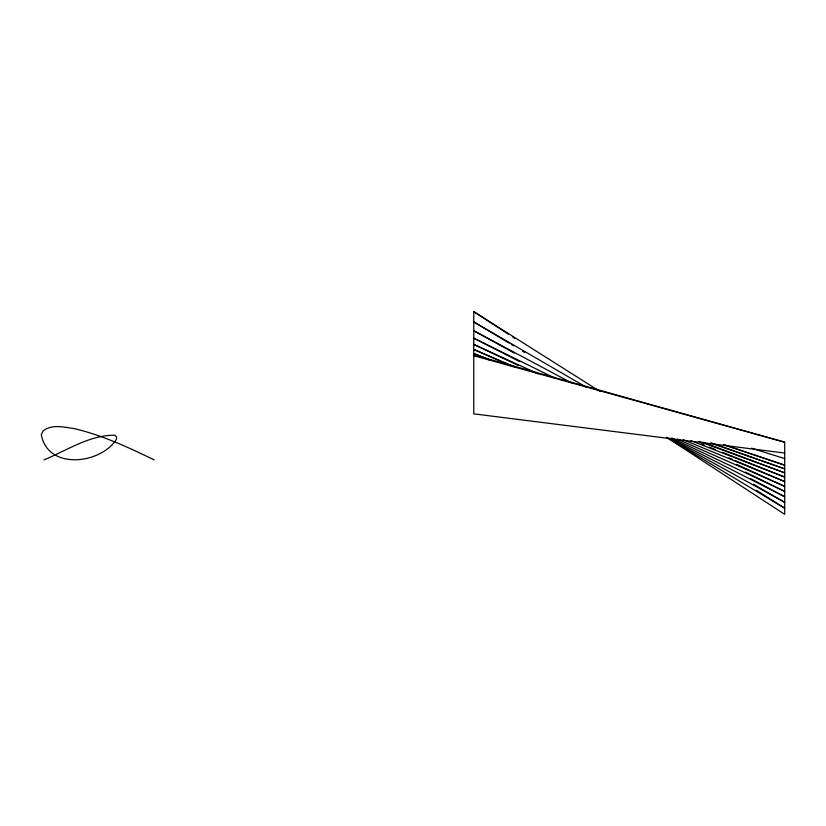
<?xml version="1.0" encoding="UTF-8"?>
<svg xmlns="http://www.w3.org/2000/svg" width="826" height="826" viewBox="0 0 826 826"><rect width="100%" height="100%" fill="white"/><g stroke="black" fill="none" stroke-linecap="round" stroke-linejoin="round"><path stroke-width="1.24" d="M44.026 459.845C66.772 450.552 89.425 435.003 114.721 435.23L116.621 436.882L116.404 439.442C100.194 464.326 47.908 470.304 41.3 434.806L42.952 431.131C51.429 423.862 63.716 427.176 73.679 428.498C101.856 435.003 128.206 447.362 154.132 459.845M784.7 453.03L473.763 413.847L473.763 311.65L599.872 391.369M473.763 355.696L784.7 442.189L784.7 514.35L668.1 438.338M473.763 354.86L784.7 442.189M751.515 448.208L784.7 458.616M723.731 444.76L784.7 465.183L723.731 444.595M710.608 442.984L784.7 468.869L711.826 443.066M698.796 441.321L784.7 472.833L702.75 442.178M691.063 440.774L784.7 477.067L722.513 452.349M491.697 360.611L473.763 353.487L489.25 359.868M700.985 443.799L704.578 445.224M709.358 447.124L715.337 449.499M683.432 439.855L784.7 481.579L734.851 460.402M515.3 367.116L473.763 349.47L512.626 366.579M728.924 457.872L732.486 459.39M677.516 439.174L784.7 486.359L736.596 464.398M538.294 373.868L473.763 344.401L518.016 365.329M671.734 438.007L784.7 491.408L745.403 472.038M554.68 378.06L473.763 338.185L519.657 361.592M669.958 438.234L784.7 496.736L750.658 478.564M571.355 382.83L473.763 330.72L514.319 353.105M668.657 438.296L784.7 502.332L753.498 484.232M586.326 387.229L473.763 321.913L509.167 343.12M511.387 344.452L513.596 345.774M522.455 351.081L524.665 352.403M666.303 437.264L784.7 508.207L756.43 490.334M473.763 311.65L508.31 334.169M512.626 336.987L514.794 338.392"/></g></svg>
